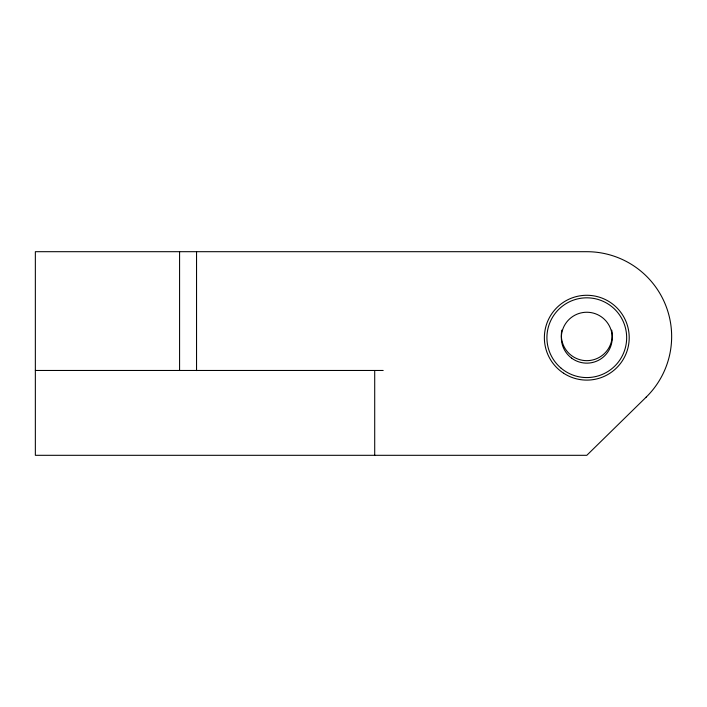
<?xml version="1.0" encoding="UTF-8"?>
<svg xmlns="http://www.w3.org/2000/svg" width="707" height="707" viewBox="0 0 707 707"><rect width="100%" height="100%" fill="white"/><g stroke="black" fill="none" stroke-linecap="round" stroke-linejoin="round"><path stroke-width="1.06" d="M35.35 370.468L383.194 370.468M374.71 370.468L374.71 455.308M196.546 251.692L196.546 370.592M179.578 251.692L179.578 370.45M611.723 330.116A25.452 25.452 0 0 1 586.783 360.658A25.452 25.452 0 0 1 561.844 330.116M646.189 397.131L586.81 455.308L35.35 455.308L35.35 251.692L586.81 251.692A84.84 84.84 0 0 1 646.189 397.131M571.636 358.149A25.452 25.452 0 0 0 612.076 340.597A25.452 25.452 0 0 0 576.656 314.35A25.452 25.452 0 0 0 571.636 358.149M561.155 368.241A39.875 39.875 0 0 0 626.057 344.618A39.875 39.875 0 0 0 573.147 300.228A39.875 39.875 0 0 0 561.155 368.241M563.576 373.199A42.42 42.42 0 0 0 629.142 340.049A42.42 42.42 0 0 0 567.65 299.839A42.42 42.42 0 0 0 563.576 373.199"/></g></svg>
